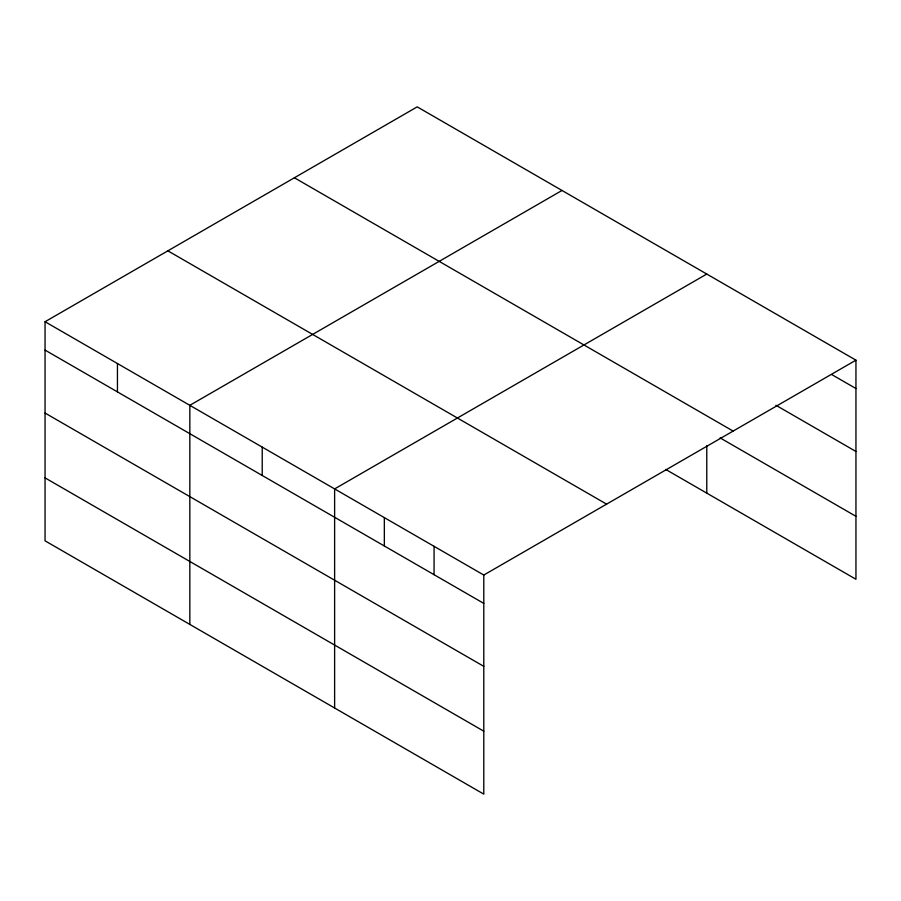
<?xml version="1.0" encoding="UTF-8"?>
<svg xmlns="http://www.w3.org/2000/svg" width="901" height="901" viewBox="0 0 901 901"><rect width="100%" height="100%" fill="white"/><g stroke="black" fill="none" stroke-linecap="round" stroke-linejoin="round"><path stroke-width="1.35" d="M45.05 321.736L483.792 575.041L483.792 794.13L45.05 540.825L45.05 321.736L417.208 106.87L855.95 360.175L855.95 579.264L665.76 469.455M561.999 190.46L189.829 405.326L189.829 624.416M706.778 274.05L334.62 488.916L334.62 708.006M483.792 575.041L855.95 360.175M831.691 374.534L855.95 388.534M775.907 405.259L855.95 451.48M294.402 177.779L733.132 431.083M720.124 437.897L855.95 516.318M167.868 250.838L606.598 504.143M45.05 350.095L483.792 603.4M45.05 413.041L483.792 666.346M45.05 477.879L483.792 731.184M706.778 445.578L706.778 493.14M434.068 546.333L434.068 574.692M384.344 517.625L384.344 545.983M262.225 447.121L262.225 475.48M117.445 363.531L117.445 391.89"/></g></svg>
